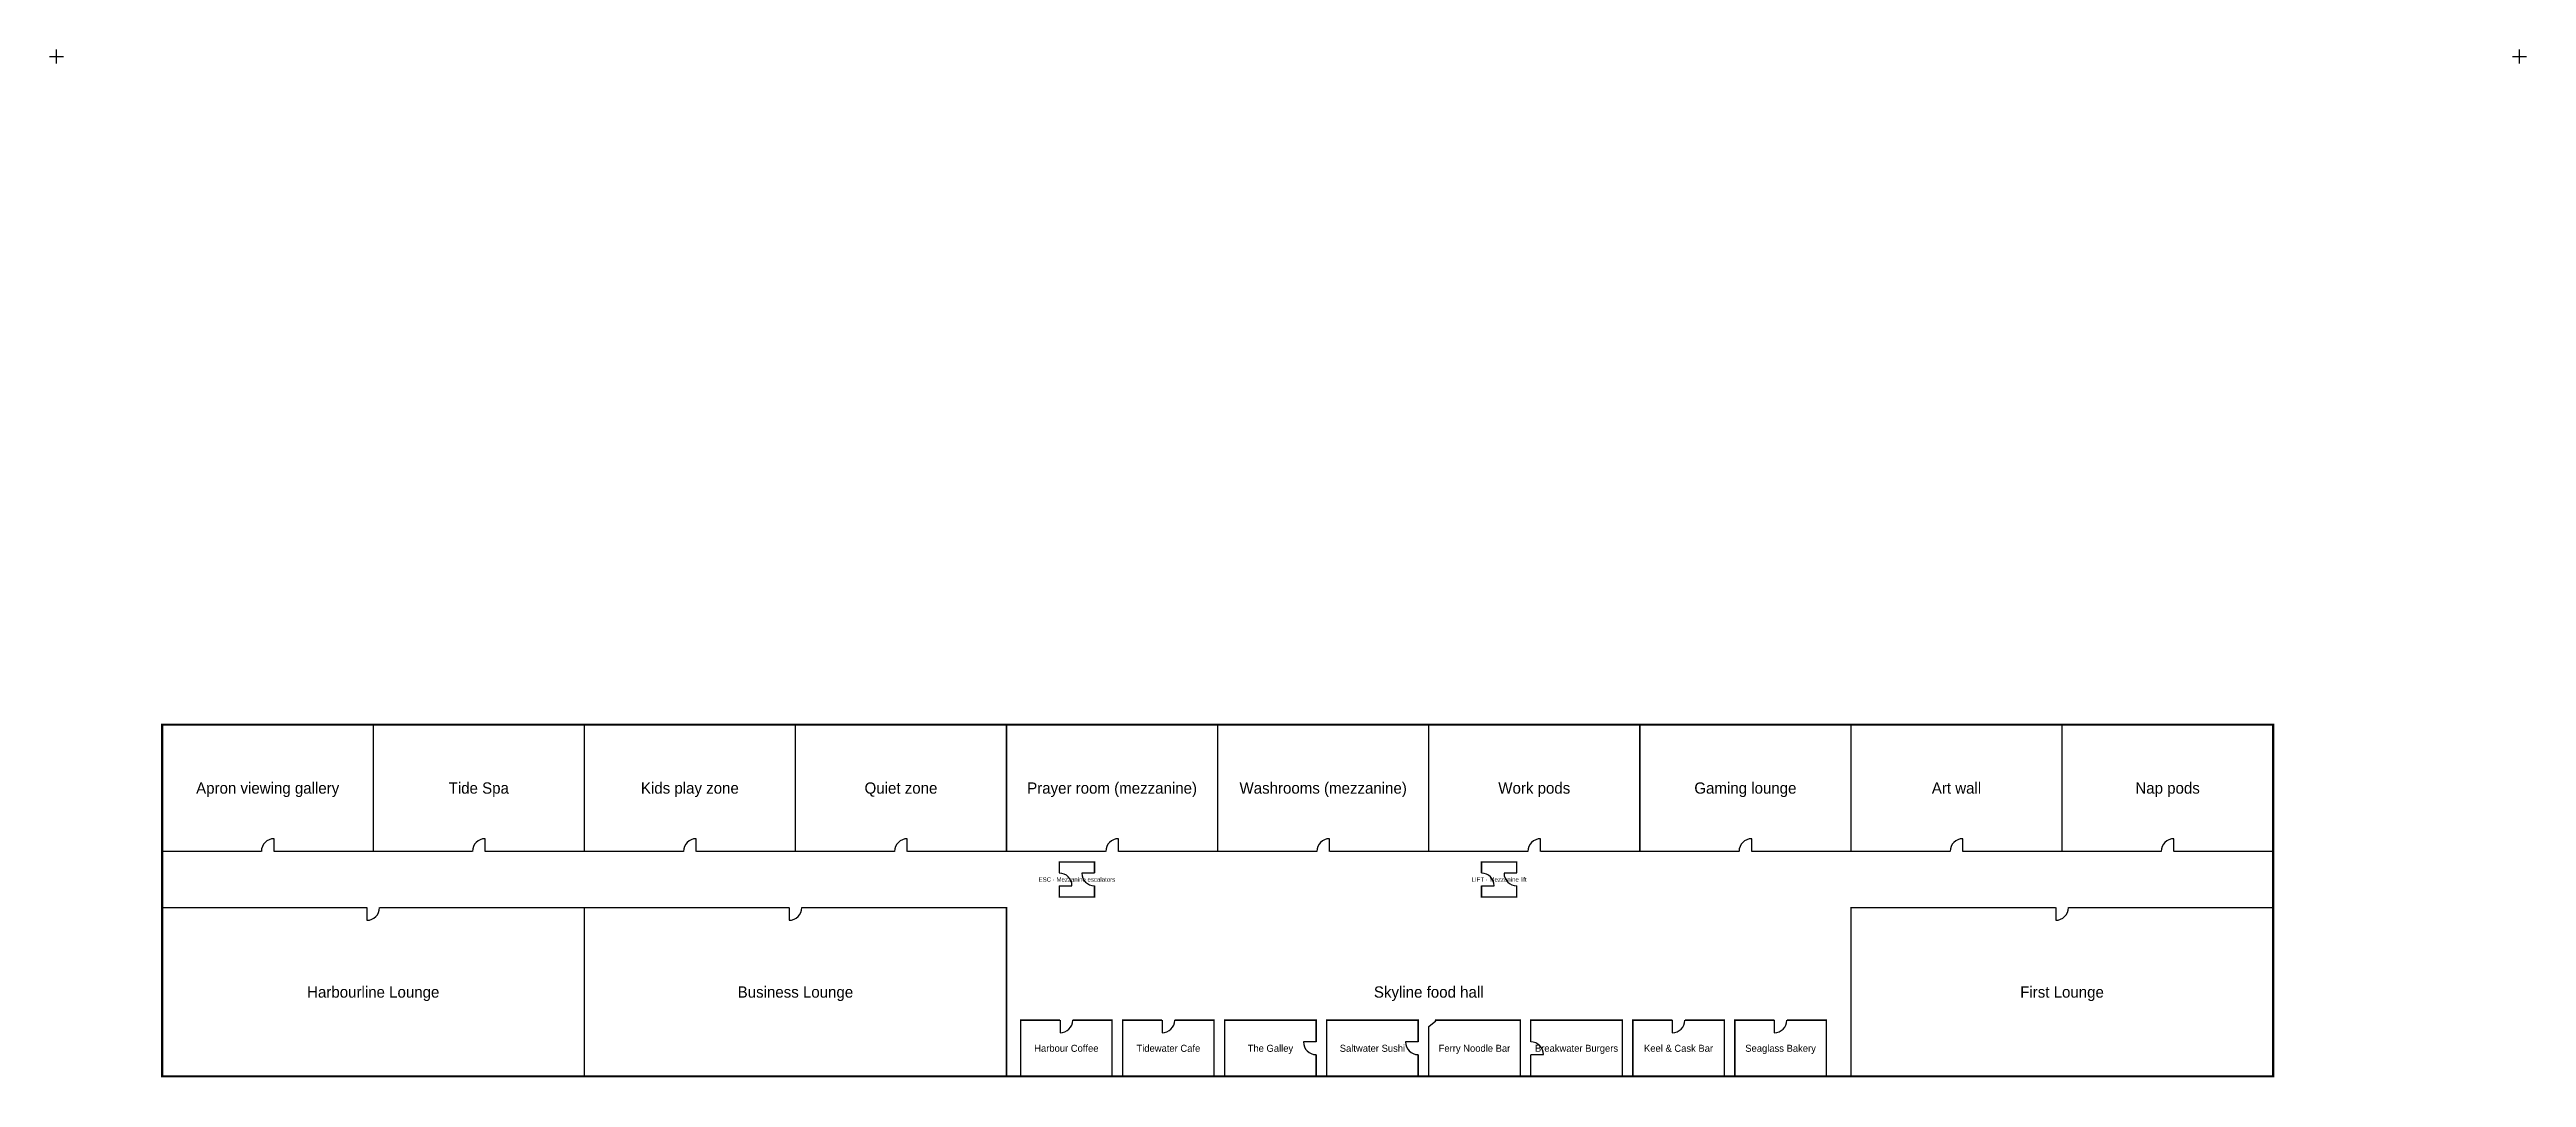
# Model space of a CAD drawing. Header units: metres. Extents: x -16 to 336, y -596 to 16.
# Drawn here: x -16 to 336, y -130.2 to 16 of the extents above.
import ezdxf
from ezdxf.enums import TextEntityAlignment as Align

# ---------------------------------------------------------------- set-up
doc = ezdxf.new("R2010")
doc.units = ezdxf.units.M
for name, color, linetype in [('A-DOOR', 3, 'Continuous'), ('A-REF', 1, 'Continuous'), ('A-TEXT', 2, 'Continuous'), ('A-WALL', 7, 'Continuous'), ('A-WALL-EXT', 7, 'Continuous')]:
    doc.layers.add(name, color=color, linetype=linetype)

msp = doc.modelspace()

# ---------------------------------------------------------------- linework, layer by layer
at = {"layer": 'A-DOOR'}
for p, q in [((15.9, -98), (15.9, -96.2)), ((45.9, -98), (45.9, -96.2)), ((75.9, -98), (75.9, -96.2)), ((105.9, -98), (105.9, -96.2)), ((135.9, -98), (135.9, -96.2)), ((165.9, -98), (165.9, -96.2)), ((195.9, -98), (195.9, -96.2)), ((225.9, -98), (225.9, -96.2)), ((255.9, -98), (255.9, -96.2)), ((285.9, -98), (285.9, -96.2)), ((132.5, -101.1), (130.7, -101.1)), ((192.5, -101.1), (190.7, -101.1)), ((127.5, -102.9), (129.3, -102.9)), ((187.5, -102.9), (189.3, -102.9)), ((29.1, -106), (29.1, -107.8)), ((89.1, -106), (89.1, -107.8)), ((269.1, -106), (269.1, -107.8)), ((127.6, -122), (127.6, -123.8)), ((142.1, -122), (142.1, -123.8)), ((180, -122.9), (180.99, -122.09)), ((214.6, -122), (214.6, -123.8)), ((229.1, -122), (229.1, -123.8)), ((164, -125.1), (162.2, -125.1)), ((178.5, -125.1), (176.7, -125.1)), ((194.5, -126.9), (196.3, -126.9))]:
    msp.add_line(p, q, dxfattribs=at)
for centre, radius, start, end in [((15.9, -98), 1.8, 90, 180), ((45.9, -98), 1.8, 90, 180), ((75.9, -98), 1.8, 90, 180), ((105.9, -98), 1.8, 90, 180), ((135.9, -98), 1.8, 90, 180), ((165.9, -98), 1.8, 90, 180), ((195.9, -98), 1.8, 90, 180), ((225.9, -98), 1.8, 90, 180), ((255.9, -98), 1.8, 90, 180), ((285.9, -98), 1.8, 90, 180), ((127.5, -102.9), 1.8, 0, 90), ((132.5, -101.1), 1.8, 180, -90), ((187.5, -102.9), 1.8, 0, 90), ((192.5, -101.1), 1.8, 180, -90), ((29.1, -106), 1.8, -90, 0), ((89.1, -106), 1.8, -90, 0), ((269.1, -106), 1.8, -90, 0), ((127.6, -122), 1.8, -90, 0), ((142.1, -122), 1.8, -90, 0), ((180, -122.9), 1.27, 39.2894, 45), ((214.6, -122), 1.8, -90, 0), ((229.1, -122), 1.8, -90, 0), ((164, -125.1), 1.8, 180, -90), ((178.5, -125.1), 1.8, 180, -90), ((194.5, -126.9), 1.8, 0, 90)]:
    msp.add_arc(centre, radius, start, end, dxfattribs=at)
at = {"layer": 'A-REF'}
for p, q in [((-16, 15), (-14, 15)), ((-15, 14), (-15, 16)), ((334, 15), (336, 15)), ((335, 14), (335, 16))]:
    msp.add_line(p, q, dxfattribs=at)
at = {"layer": 'A-WALL', "const_width": 0.2}
for points in [[(14.1, -98), (0, -98), (0, -80), (30, -80), (30, -98), (15.9, -98)], [(44.1, -98), (30, -98), (30, -80), (60, -80), (60, -98), (45.9, -98)], [(74.1, -98), (60, -98), (60, -80), (90, -80), (90, -98), (75.9, -98)], [(104.1, -98), (90, -98), (90, -80), (120, -80), (120, -98), (105.9, -98)], [(134.1, -98), (120, -98), (120, -80), (150, -80), (150, -98), (135.9, -98)], [(164.1, -98), (150, -98), (150, -80), (180, -80), (180, -98), (165.9, -98)], [(194.1, -98), (180, -98), (180, -80), (210, -80), (210, -98), (195.9, -98)], [(224.1, -98), (210, -98), (210, -80), (240, -80), (240, -98), (225.9, -98)], [(254.1, -98), (240, -98), (240, -80), (270, -80), (270, -98), (255.9, -98)], [(284.1, -98), (270, -98), (270, -80), (300, -80), (300, -98), (285.9, -98)], [(127.5, -101.1), (127.5, -99.5), (132.5, -99.5), (132.5, -101.1)], [(187.5, -101.1), (187.5, -99.5), (192.5, -99.5), (192.5, -101.1)], [(132.5, -102.9), (132.5, -104.5), (127.5, -104.5), (127.5, -102.9)], [(192.5, -102.9), (192.5, -104.5), (187.5, -104.5), (187.5, -102.9)], [(30.9, -106), (60, -106), (60, -130), (0, -130), (0, -106), (29.1, -106)], [(90.9, -106), (120, -106), (120, -130), (60, -130), (60, -106), (89.1, -106)], [(270.9, -106), (300, -106), (300, -130), (240, -130), (240, -106), (269.1, -106)], [(129.4, -122), (135, -122), (135, -130), (122, -130), (122, -122), (127.6, -122)], [(143.9, -122), (149.5, -122), (149.5, -130), (136.5, -130), (136.5, -122), (142.1, -122)], [(164, -126.9), (164, -130), (151, -130), (151, -122), (164, -122), (164, -125.1)], [(178.5, -126.9), (178.5, -130), (165.5, -130), (165.5, -122), (178.5, -122), (178.5, -125.1)], [(180.9, -122), (193, -122), (193, -130), (180, -130), (180, -122.9)], [(194.5, -125.1), (194.5, -122), (207.5, -122), (207.5, -130), (194.5, -130), (194.5, -126.9)], [(216.4, -122), (222, -122), (222, -130), (209, -130), (209, -122), (214.6, -122)], [(230.9, -122), (236.5, -122), (236.5, -130), (223.5, -130), (223.5, -122), (229.1, -122)]]:
    msp.add_lwpolyline(points, dxfattribs=at)
at = {"layer": 'A-WALL-EXT', "const_width": 0.3}
msp.add_lwpolyline([(0, -130), (0, -130), (300, -130), (300, -130), (300, -130), (300, -80), (300, -80), (300, -80), (0, -80), (0, -80), (0, -80), (0, -130), (0, -130)], close=True, dxfattribs=at)

# ---------------------------------------------------------------- texts
at = {"layer": 'A-TEXT'}
for s, height, p in [('Apron viewing gallery', 1.6, (15, -89)), ('Tide Spa', 1.6, (45, -89)), ('Kids play zone', 1.6, (75, -89)), ('Quiet zone', 1.6, (105, -89)), ('Prayer room (mezzanine)', 1.6, (135, -89)), ('Washrooms (mezzanine)', 1.6, (165, -89)), ('Work pods', 1.6, (195, -89)), ('Gaming lounge', 1.6, (225, -89)), ('Art wall', 1.6, (255, -89)), ('Nap pods', 1.6, (285, -89)), ('ESC · Mezzanine escalators', 0.625, (130, -102)), ('LIFT · Mezzanine lift', 0.625, (190, -102)), ('Harbourline Lounge', 1.6, (30, -118)), ('Business Lounge', 1.6, (90, -118)), ('Skyline food hall', 1.6, (180, -118)), ('First Lounge', 1.6, (270, -118)), ('Harbour Coffee', 1, (128.5, -126)), ('Tidewater Cafe', 1, (143, -126)), ('The Galley', 1, (157.5, -126)), ('Saltwater Sushi', 1, (172, -126)), ('Ferry Noodle Bar', 1, (186.5, -126)), ('Breakwater Burgers', 1, (201, -126)), ('Keel & Cask Bar', 1, (215.5, -126)), ('Seaglass Bakery', 1, (230, -126))]:
    msp.add_text(s, height=height, dxfattribs=at).set_placement(p, align=Align.MIDDLE_CENTER)

doc.saveas('drawing.dxf')
